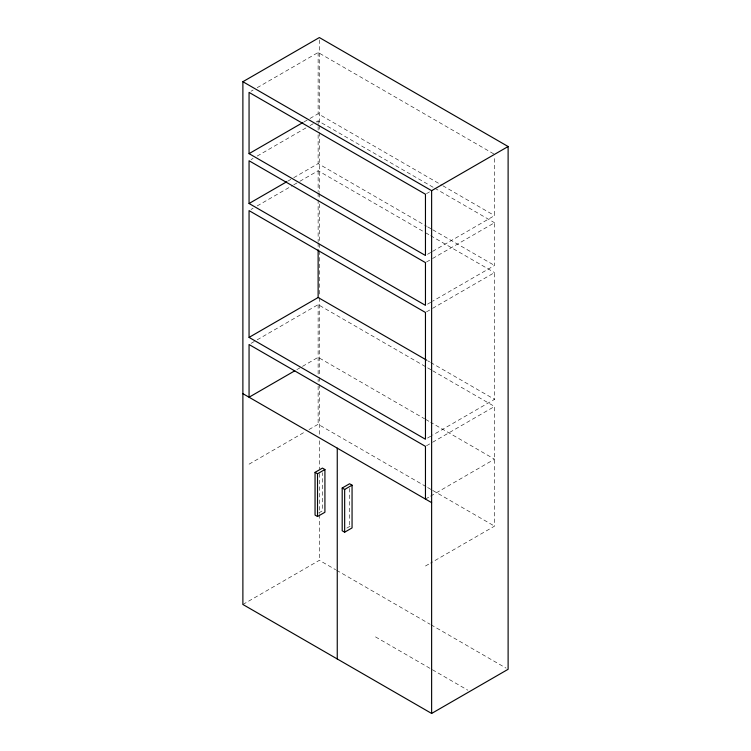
<?xml version="1.0" encoding="UTF-8"?>
<svg xmlns="http://www.w3.org/2000/svg" width="751" height="751" viewBox="0 0 751 751"><rect width="100%" height="100%" fill="white"/><g stroke="black" fill="none" stroke-linecap="round" stroke-linejoin="round"><path stroke-width="0.56" stroke-dasharray="3.75 2.82" d="M251.087 91.218L253.115 90.045M257.18 87.698L318.133 52.504L494.543 154.349M303.911 121.972L308.99 119.033M310.013 118.451L318.133 113.758L441.823 185.168M251.087 159.588L253.115 158.414M257.18 156.077L305.948 127.914M310.013 125.577L315.091 122.638M316.105 122.056L318.133 120.883L433.712 187.609M287.661 181.207L292.74 178.278M293.754 177.687L318.133 163.615L426.615 226.248M251.087 209.445L253.115 208.271M257.18 205.924L292.74 185.403M293.754 184.812L298.832 181.883M299.856 181.291L318.133 170.74L424.587 232.2M426.474 193.655L429.525 191.89M251.087 343.348L256.166 340.41M257.18 339.827L318.133 304.634L426.615 367.267M427.497 254.317L431.553 251.97M432.576 251.388L494.543 215.603L494.543 156.668M426.474 262.024L431.553 259.095M432.576 258.504L494.543 222.728L494.543 265.46L432.576 301.235M296.805 369.661L318.133 357.335L424.587 418.795M427.497 304.174L431.553 301.827M426.474 311.881L431.553 308.952M432.576 308.361L494.543 272.585L494.543 399.363L432.576 435.139M249.06 464.174L304.934 431.909M308.99 429.563L318.133 424.287L426.615 486.92M427.497 438.068L431.553 435.721M426.474 445.775L431.553 442.846M432.576 442.264L494.543 406.479L494.543 526.132L430.539 563.09M318.753 512.961L322.451 510.821L322.451 472.708M346.821 528.094L349.59 526.489L352.059 527.915M242.883 604.48L319.372 560.321L335.603 569.699M425.46 499.068L429.525 496.721M430.539 496.139L494.543 459.19L430.67 422.306M425.46 566.019L429.525 563.672M442.837 185.75L494.543 215.603M434.726 188.191L494.543 222.728M427.629 226.83L431.684 229.168M432.698 229.759L494.543 265.46M425.601 232.782L429.656 235.119M430.67 235.711L494.543 272.585M427.629 360.724L429.656 361.898M430.67 362.48L494.543 399.363M427.629 367.849L431.684 370.187M432.698 370.778L494.543 406.479M425.601 419.387L429.656 421.724M427.629 487.502L431.684 489.849M432.698 490.431L494.543 526.132M336.617 570.281L429.976 624.184M430.99 624.766L506.08 668.118M375.5 636.886L467.845 690.197M349.59 488.375L349.59 526.489M319.372 39.897L319.372 124.291M319.372 125.464L319.372 131.322M319.372 132.495L319.372 192.275M319.372 193.448L319.372 199.306M319.372 203.99L319.372 242.676M319.372 243.85L319.372 249.707M319.372 250.881L319.372 296.589M319.372 297.762L319.372 376.298M319.372 377.471L319.372 383.329M319.372 384.503L319.372 436.078M319.372 440.762L319.372 468.896M319.372 473.59L319.372 513.44M319.372 514.613L319.372 560.321M318.133 52.504L318.133 113.758M318.133 120.883L318.133 125.501M318.133 126.656L318.133 130.12M318.133 134.739L318.133 163.615M318.133 170.74L318.133 191.674M318.133 192.838L318.133 198.649M318.133 199.813L318.133 241.681M318.133 242.845L318.133 247.501M318.133 304.634L318.133 374.655M318.133 379.274L318.133 381.583M318.133 386.192L318.133 424.287"/><path stroke-width="1.13" d="M242.883 81.709L319.372 37.55L508.117 146.52L508.117 669.291L431.628 713.45L242.883 604.48L242.883 81.709L431.628 190.679L508.117 146.52M249.06 153.645L425.46 255.49L425.46 194.237L249.06 92.392L249.06 153.645L302.897 122.554M249.06 203.502L425.46 305.347L425.46 262.615L249.06 160.761L249.06 203.502L286.647 181.798M249.06 337.396L425.46 439.241L425.46 312.463L249.06 210.618L249.06 337.396L318.133 297.509L426.615 360.142M294.767 370.825L249.06 397.223L249.06 344.521L425.46 446.366L425.46 499.068M315.054 472.36L322.451 468.089L324.92 469.516L324.92 512.248L317.523 516.519L315.054 515.092L315.054 472.36L317.523 473.787L324.92 469.516M342.193 488.028L349.59 483.757L352.059 485.184L352.059 527.915L344.662 532.187L342.193 530.769L342.193 488.028L344.662 489.455L352.059 485.184M242.883 393.665L431.628 502.635M431.628 190.679L431.628 713.45M344.662 489.455L344.662 532.187M337.255 448.15L337.255 658.965M318.133 249.83L318.133 297.509M317.523 473.787L317.523 516.519"/></g></svg>
